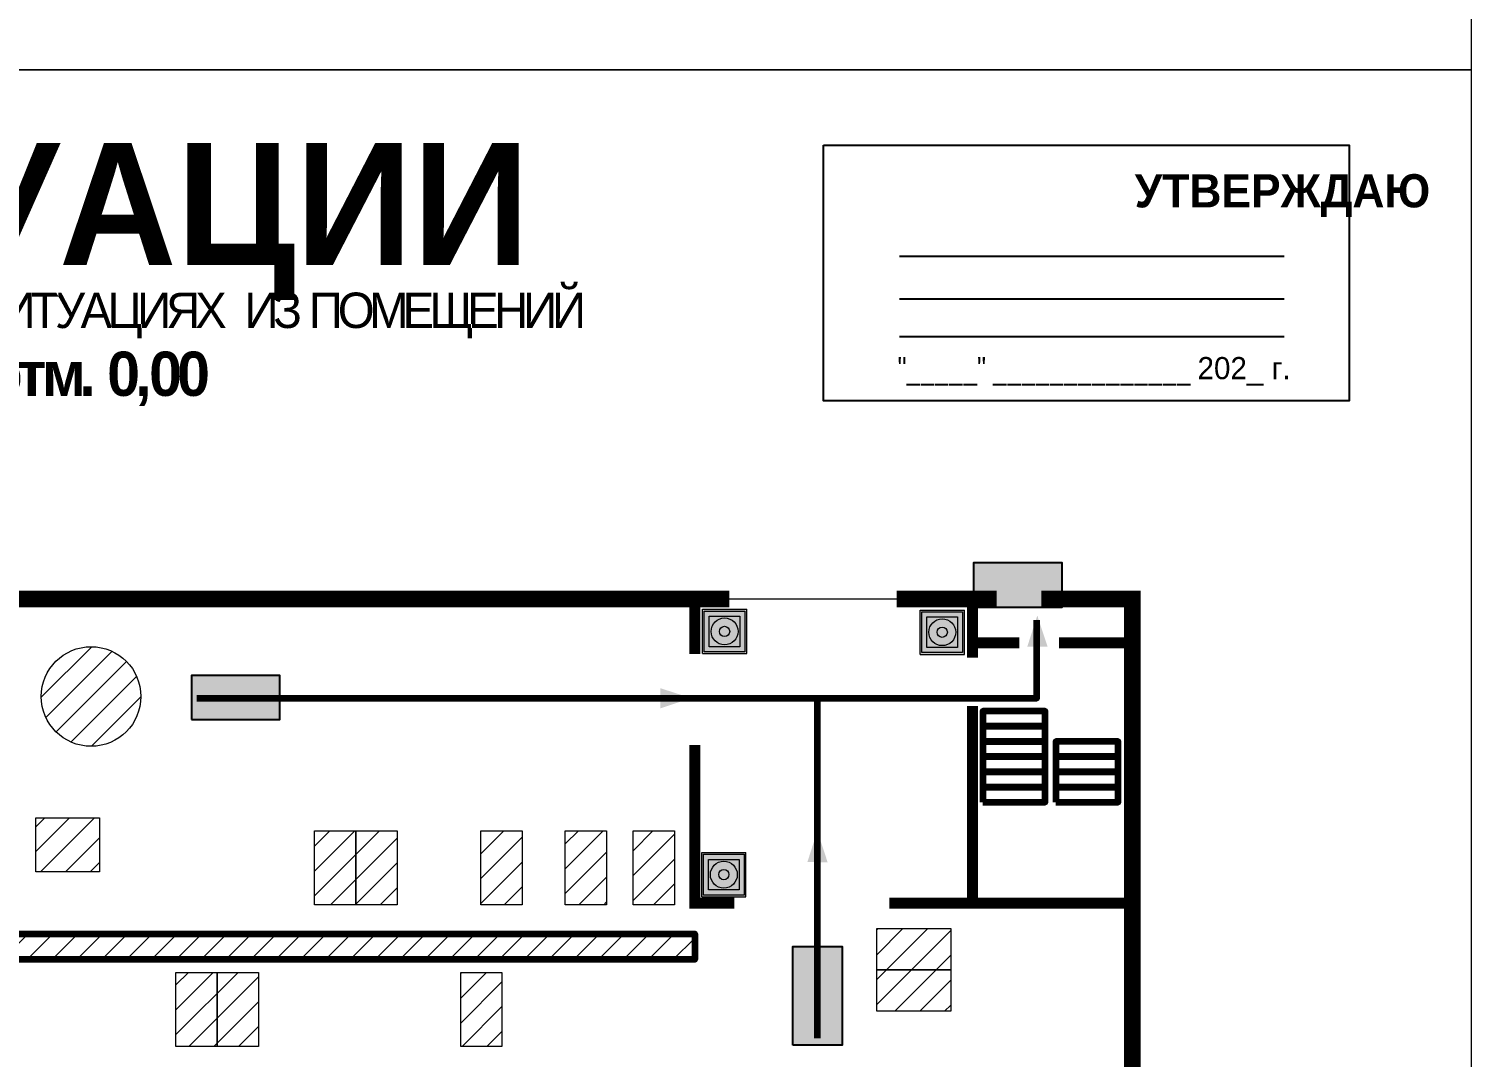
# Model space of a CAD drawing. Header units: millimetres. Extents: x 13810 to 67229, y 12374 to 21950.
# Drawn here: x 18240.9 to 18501.6, y 13971.7 to 14157.5 of the extents above; entities that cross this region are included whole.
import ezdxf

# ---------------------------------------------------------------- set-up
doc = ezdxf.new("R2010")
doc.units = ezdxf.units.MM
doc.layers.add('План_Штампы', color=7, linetype='Continuous')
doc.styles.add('обычный', font='arial.ttf')
pattern_1 = [(45, (-2813.9702, 12354.5162), (-2.24506403, 2.24506403), [])]

# ---------------------------------------------------------------- blocks, each defined once
blk = doc.blocks.new('A$C7B4425F7')
at = {"true_color": 0xffffff}
blk.add_hatch(color=7, dxfattribs=at).paths.add_polyline_path([(0, 0), (-16, 0), (-16, -8), (0, -8)])
h = blk.add_hatch(color=126)
h.paths.add_polyline_path([(-0.2, -0.2), (-15.8, -0.2), (-15.8, -7.8), (-0.2, -7.8)])
h.paths.add_polyline_path([(-11.76, -2.03), (-11.76, -3.66), (-11.17, -3.66, -0.568275), (-11.17, -6.18), (-12.58, -6.18), (-12.58, -2.03)], flags=16)
h.paths.add_polyline_path([(-13.33, -4.12, -0.495768), (-13.59, -6.18), (-15.03, -6.18), (-15.03, -2.03), (-13.59, -2.03, -0.487973)], flags=16)
h.paths.add_polyline_path([(-10.25, -2.03), (-9.48, -2.03), (-9.48, -6.18), (-10.25, -6.18)], flags=16)
h.paths.add_polyline_path([(-13.84, -3.69), (-14.24, -3.69), (-14.24, -3.03), (-13.9, -3.03, -0.692621)], flags=0)
h.paths.add_polyline_path([(-9.15, -2.03), (-8.4, -2.03), (-8.04, -3.07), (-7.68, -2.03), (-6.93, -2.03), (-7.64, -4.1), (-6.93, -6.18), (-7.68, -6.18), (-8.04, -5.14), (-8.4, -6.18), (-9.15, -6.18), (-8.44, -4.1)], flags=16)
h.paths.add_polyline_path([(-11.76, -4.46), (-11.42, -4.46, -0.692621), (-11.36, -5.12), (-11.76, -5.12)], flags=0)
h.paths.add_polyline_path([(-13.9, -5.2), (-14.24, -5.2), (-14.24, -4.55), (-13.84, -4.55, -0.708038)], flags=0)
edge = h.paths.add_edge_path(flags=16)
edge.add_ellipse((-5.51, -4.08), major_axis=(0, 2.05), ratio=0.586184, start_angle=0, end_angle=360)
edge = h.paths.add_edge_path(flags=0)
edge.add_ellipse((-5.51, -4.08), major_axis=(0, 1.14), ratio=0.454828, start_angle=0, end_angle=360)
h.paths.add_polyline_path([(-4.13, -4.96, 0.377264), (-3.48, -4.52, 0.0555), (-3.16, -2.03), (-1.66, -2.03), (-1.66, -4.96), (-0.96, -4.96), (-0.96, -7.01), (-1.75, -7.01), (-1.75, -6.18), (-3.3, -6.18), (-3.3, -7.02), (-4.13, -7.02)], flags=16)
h.paths.add_polyline_path([(-2.73, -2.91), (-2.28, -2.91), (-2.28, -4.96), (-3.05, -4.96, 0.079136)], flags=0)
at = {"color": 126}
blk.add_lwpolyline([(-16, -8), (0, -8), (0, 0), (-16, 0)], close=True, dxfattribs=at)
blk = doc.blocks.new('A$C32E8229D')
at = {"true_color": 0xffffff}
blk.add_hatch(color=7, dxfattribs=at).paths.add_polyline_path([(0, 0), (0, -8), (16, -8), (16, 0)])
h = blk.add_hatch(color=126)
h.paths.add_polyline_path([(0.2, -0.2), (15.8, -0.2), (15.8, -7.8), (0.2, -7.8)])
h.paths.add_polyline_path([(13.49, -2.05), (12.08, -2.05), (11.37, -2.63, 0.162397), (11.29, -2.84), (11.29, -3.63), (10.35, -3.63), (10.35, -4.05), (11.68, -4.05), (11.68, -3.48), (12.26, -4.28), (11.29, -5.1), (11.29, -6.78), (11.85, -6.78), (11.85, -5.44), (12.8, -4.64), (12.8, -5.94), (14.46, -5.94), (14.46, -5.39), (13.45, -5.39), (13.45, -3.97), (12.46, -2.59), (13.15, -2.59), (13.69, -3.34), (14.18, -3)], flags=16)
h.paths.add_polyline_path([(10.74, -1.82, 1), (11.8, -1.82, 1)], flags=16)
h.paths.add_polyline_path([(9.39, -3.59), (5.99, -3.59), (6.56, -3.03), (5.91, -3.03), (5.1, -3.83), (5.91, -4.64), (6.56, -4.64), (5.99, -4.09), (9.39, -4.09)], flags=16)
h.paths.add_polyline_path([(4.29, -1.08), (1.72, -1.08), (1.72, -6.6), (4.29, -6.6)], flags=16)
at = {"color": 126}
blk.add_lwpolyline([(16, -8), (0, -8), (0, 0), (16, 0)], close=True, dxfattribs=at)
blk = doc.blocks.new('A$C54414219')
at = {"true_color": 0xffffff}
h = blk.add_hatch(color=7, dxfattribs=at)
h.paths.add_polyline_path([(2.39, -9.45), (2.39, -18.3), (11.23, -18.3), (11.23, -9.45)], flags=0)
h.paths.add_polyline_path([(10.71, -13.87, -1), (2.92, -13.87, -1)], flags=0)
h.paths.add_polyline_path([(8.3, -13.87, -1), (5.33, -13.87, -1)], flags=0)
h.paths.add_polyline_path([(0.41, -7.47), (0.41, -20.27), (13.21, -20.27), (13.21, -7.47)])
h.paths.add_polyline_path([(0.92, -19.77), (12.71, -19.77), (12.71, -7.98), (0.92, -7.98)], flags=16)
h.paths.add_polyline_path([(11.23, -9.45), (11.23, -18.3), (2.39, -18.3), (2.39, -9.45)], flags=0)
at = {"lineweight": 5}
h = blk.add_hatch(color=242, dxfattribs=at)
h.paths.add_polyline_path([(12.71, -7.98), (0.92, -7.98), (0.92, -19.77), (12.71, -19.77)])
h.paths.add_polyline_path([(11.23, -18.3), (2.39, -18.3), (2.39, -9.45), (11.23, -9.45)], flags=16)
h.paths.add_polyline_path([(10.71, -13.87, -1), (2.92, -13.87, -1)], flags=0)
h.paths.add_polyline_path([(8.3, -13.87, -1), (5.33, -13.87, -1)], flags=0)
at = {"true_color": 0xffffff}
h = blk.add_hatch(color=7, dxfattribs=at)
h.paths.add_polyline_path([(2.39, -9.45), (2.39, -18.3), (11.23, -18.3), (11.23, -9.45)])
h.paths.add_polyline_path([(10.71, -13.87, -1), (2.92, -13.87, -1)], flags=16)
h.paths.add_polyline_path([(8.3, -13.87, -1), (5.33, -13.87, -1)], flags=0)
at = {"lineweight": 5}
h = blk.add_hatch(color=242, dxfattribs=at)
h.paths.add_polyline_path([(2.92, -13.87, 1), (10.71, -13.87, 1)])
h.paths.add_polyline_path([(8.3, -13.87, -1), (5.33, -13.87, -1)], flags=16)
at = {"color": 242, "lineweight": 5}
for p, q in [((0.41, -20.27), (0.41, -7.47)), ((0.41, -7.47), (13.21, -7.47)), ((0.41, -7.47), (13.21, -7.47)), ((13.21, -20.27), (13.21, -7.47)), ((0.41, -20.27), (13.21, -20.27))]:
    blk.add_line(p, q, dxfattribs=at)
for points in [[(0.92, -7.98), (12.71, -7.98), (12.71, -19.77), (0.92, -19.77)], [(2.39, -9.45), (11.23, -9.45), (11.23, -18.3), (2.39, -18.3)]]:
    blk.add_lwpolyline(points, close=True, dxfattribs=at)
for radius in [3.89, 1.49]:
    blk.add_circle((6.81, -13.87), radius, dxfattribs=at)

msp = doc.modelspace()

# ---------------------------------------------------------------- hatches: boundary and pattern name
at = {"lineweight": 0}
h = msp.add_hatch(dxfattribs=at)
h.set_pattern_fill('ANSI31', color=256)
h.set_pattern_definition(pattern_1)
h.paths.add_polyline_path([(18056.74, 13984.96, 1), (18069.54, 13984.96, 1)])
h.paths.add_polyline_path([(18091.66, 13985.2, 1), (18078.85, 13985.2, 1)])
h.paths.add_polyline_path([(18113.38, 13978.4), (18055.35, 13978.4), (18055.35, 13974.04), (18113.38, 13974.04)])
h.paths.add_polyline_path([(18153.78, 13978.4), (18149.52, 13978.4), (18116.27, 13978.4), (18116.27, 13974.04), (18153.78, 13974.04)])
h.paths.add_polyline_path([(18153.78, 13993.94), (18149.52, 13993.94), (18149.52, 13978.4), (18153.78, 13978.4)])
h.paths.add_polyline_path([(18361.26, 13993.94), (18153.78, 13993.94), (18153.78, 13989.3), (18361.26, 13989.3)])
h.paths.add_polyline_path([(18134.86, 13997.9), (18127.4, 13997.9), (18127.4, 13984.52), (18134.86, 13984.52)])
h.paths.add_polyline_path([(18142.33, 13997.9), (18134.86, 13997.9), (18134.86, 13984.52), (18142.33, 13984.52)])
h.paths.add_polyline_path([(18155.91, 14029.66, 1), (18122, 14029.66, 1)])
h.paths.add_polyline_path([(18193.74, 14035.98, 1), (18172.59, 14035.98, 1)])
h.paths.add_polyline_path([(18219.76, 14036.47, 1), (18206.95, 14036.47, 1)])
h.paths.add_polyline_path([(18261.16, 14036.86, 1), (18243.16, 14036.86, 1)])
h.paths.add_polyline_path([(18198.76, 14011.47), (18191.3, 14011.47), (18191.3, 13998.09), (18198.76, 13998.09)])
h.paths.add_polyline_path([(18211.77, 14014.92), (18204.31, 14014.92), (18204.31, 14001.53), (18211.77, 14001.53)])
h.paths.add_polyline_path([(18223.44, 14014.92), (18215.98, 14014.92), (18215.98, 14001.53), (18223.44, 14001.53)])
h.paths.add_polyline_path([(18253.67, 14014.92), (18242.19, 14014.92), (18242.19, 14005.17), (18253.67, 14005.17)])
h.paths.add_polyline_path([(18300.02, 14012.58), (18292.55, 14012.58), (18292.55, 13999.19), (18300.02, 13999.19)])
h.paths.add_polyline_path([(18307.48, 14012.58), (18300.02, 14012.58), (18300.02, 13999.19), (18307.48, 13999.19)])
h.paths.add_polyline_path([(18330.08, 14012.58), (18322.62, 14012.58), (18322.62, 13999.19), (18330.08, 13999.19)])
h.paths.add_polyline_path([(18345.33, 14012.58), (18337.86, 14012.58), (18337.86, 13999.19), (18345.33, 13999.19)])
h.paths.add_polyline_path([(18357.57, 14012.58), (18350.11, 14012.58), (18350.11, 13999.19), (18357.57, 13999.19)])
h = msp.add_hatch(dxfattribs=at)
h.set_pattern_fill('ANSI31', color=256)
h.set_pattern_definition(pattern_1)
h.paths.add_polyline_path([(18069.34, 13927.5), (18024.84, 13927.5), (18024.84, 13915.49), (18069.34, 13915.49)])
h.paths.add_polyline_path([(18069.34, 13905.97), (18024.84, 13905.97), (18024.84, 13893.96), (18069.34, 13893.96)])
h.paths.add_polyline_path([(18194.52, 13929.44), (18113.22, 13929.44), (18113.22, 13917.43), (18194.52, 13917.43)])
h.paths.add_polyline_path([(18194.52, 13904.75), (18132.82, 13904.75), (18132.82, 13892.74), (18194.52, 13892.74)])
h.paths.add_polyline_path([(18170.1, 13960.87), (18160.81, 13960.87), (18160.81, 13948.62), (18170.1, 13948.62)])
h.paths.add_polyline_path([(18274.93, 13986.99), (18267.47, 13986.99), (18267.47, 13973.61), (18274.93, 13973.61)])
h.paths.add_polyline_path([(18282.39, 13986.99), (18274.93, 13986.99), (18274.93, 13973.61), (18282.39, 13973.61)])
h.paths.add_polyline_path([(18326.42, 13986.99), (18318.96, 13986.99), (18318.96, 13973.61), (18326.42, 13973.61)])
h.paths.add_polyline_path([(18368.34, 13960.46), (18343.69, 13960.46), (18343.69, 13952.13), (18368.34, 13952.13)])
h.paths.add_polyline_path([(18400.64, 13958.78, 1), (18379.48, 13958.78, 1)])
h.paths.add_polyline_path([(18407.53, 13987.44), (18394.15, 13987.44), (18394.15, 13979.98), (18407.53, 13979.98)])
h.paths.add_polyline_path([(18407.53, 13994.9), (18394.15, 13994.9), (18394.15, 13987.44), (18407.53, 13987.44)])

# ---------------------------------------------------------------- linework, layer by layer
at = {"color": 126, "lineweight": 0, "true_color": 0x008754}
for points in [[(17901.58, 14545.12), (18501.58, 14545.12), (18501.58, 14150.12), (17901.58, 14150.12)], [(17901.58, 14150.12), (18501.58, 14150.12), (18501.58, 13755.12), (17901.58, 13755.12)]]:
    msp.add_lwpolyline(points, close=True, dxfattribs=at)
msp.add_lwpolyline([(18384.52, 14136.52), (18479.53, 14136.52), (18479.53, 14090.31), (18384.52, 14090.31)], close=True)
for points in [[(18398.27, 14116.47), (18467.8, 14116.47)], [(18398.27, 14108.71), (18467.8, 14108.71)], [(18398.27, 14101.92), (18467.8, 14101.92)]]:
    msp.add_lwpolyline(points)
at = {"lineweight": 0}
for points, const_width in [([(18367.52, 14054.5), (18096.37, 14054.5)], 3), ([(18361.28, 14054.5), (18361.28, 14044.53)], 2), ([(18415.84, 14054.5), (18397.75, 14054.5)], 3), ([(18440.34, 13937.88), (18440.34, 14054.5), (18423.87, 14054.5)], 3), ([(18411.45, 14053.67), (18411.45, 14043.85)], 2), ([(18411.45, 14046.58), (18419.94, 14046.58)], 2), ([(18427.12, 14046.58), (18439.6, 14046.58)], 2), ([(18411.45, 14035.17), (18411.45, 13999.51)], 2), ([(18361.28, 14028.07), (18361.28, 13999.51), (18368.4, 13999.51)], 2), ([(18396.4, 13999.51), (18439.12, 13999.51)], 2)]:
    msp.add_lwpolyline(points, dxfattribs=dict(at, const_width=const_width))
msp.add_lwpolyline([(18367.52, 14054.5), (18397.75, 14054.5)], dxfattribs=at)
at = {"color": 126, "lineweight": 100, "true_color": 0x008754}
for points in [[(18271.27, 14036.54), (18423.09, 14036.54), (18423.09, 14050.63)], [(18383.39, 14036.54), (18383.39, 13975.11)]]:
    msp.add_lwpolyline(points, dxfattribs=at)
at = {"lineweight": 100}
for points in [[(18413.33, 14031.48), (18424.58, 14031.48), (18424.58, 14034.23), (18413.33, 14034.23)], [(18413.33, 14028.74), (18424.58, 14028.74), (18424.58, 14031.48), (18413.33, 14031.48)], [(18413.33, 14025.99), (18424.58, 14025.99), (18424.58, 14028.74), (18413.33, 14028.74)], [(18426.5, 14025.99), (18437.76, 14025.99), (18437.76, 14028.74), (18426.5, 14028.74)], [(18413.33, 14023.24), (18424.58, 14023.24), (18424.58, 14025.99), (18413.33, 14025.99)], [(18426.5, 14023.24), (18437.76, 14023.24), (18437.76, 14025.99), (18426.5, 14025.99)], [(18413.33, 14020.49), (18424.58, 14020.49), (18424.58, 14023.24), (18413.33, 14023.24)], [(18426.5, 14020.49), (18437.76, 14020.49), (18437.76, 14023.24), (18426.5, 14023.24)], [(18413.33, 14017.75), (18424.58, 14017.75), (18424.58, 14020.49), (18413.33, 14020.49)], [(18426.5, 14017.75), (18437.76, 14017.75), (18437.76, 14020.49), (18426.5, 14020.49)], [(18153.78, 13993.94), (18361.26, 13993.94), (18361.26, 13989.3), (18153.78, 13989.3)]]:
    msp.add_lwpolyline(points, close=True, dxfattribs=at)
at = {"lineweight": 0}
for points in [[(18242.19, 14014.92), (18253.67, 14014.92), (18253.67, 14005.17), (18242.19, 14005.17)], [(18292.55, 14012.58), (18300.02, 14012.58), (18300.02, 13999.19), (18292.55, 13999.19)], [(18300.02, 14012.58), (18307.48, 14012.58), (18307.48, 13999.19), (18300.02, 13999.19)], [(18322.62, 14012.58), (18330.08, 14012.58), (18330.08, 13999.19), (18322.62, 13999.19)], [(18337.86, 14012.58), (18345.33, 14012.58), (18345.33, 13999.19), (18337.86, 13999.19)], [(18350.11, 14012.58), (18357.57, 14012.58), (18357.57, 13999.19), (18350.11, 13999.19)], [(18407.53, 13994.9), (18407.53, 13987.44), (18394.15, 13987.44), (18394.15, 13994.9)], [(18267.47, 13986.99), (18274.93, 13986.99), (18274.93, 13973.61), (18267.47, 13973.61)], [(18274.93, 13986.99), (18282.39, 13986.99), (18282.39, 13973.61), (18274.93, 13973.61)], [(18318.96, 13986.99), (18326.42, 13986.99), (18326.42, 13973.61), (18318.96, 13973.61)], [(18407.53, 13987.44), (18407.53, 13979.98), (18394.15, 13979.98), (18394.15, 13987.44)]]:
    msp.add_lwpolyline(points, close=True, dxfattribs=at)
msp.add_circle((18252.16, 14036.86), 9, dxfattribs=at)
at = {"layer": 'План_Штампы', "color": 126, "true_color": 0x008754}
for points in [[(18425.03, 14045.86), (18421.36, 14045.87), (18423.17, 14051.49)], [(18355.01, 14034.71), (18355.01, 14038.37), (18360.63, 14036.56)], [(18385.27, 14006.91), (18381.61, 14006.92), (18383.42, 14012.54)]]:
    msp.add_solid(points, dxfattribs=at)

# ---------------------------------------------------------------- block references
at = {"xscale": 0.625, "yscale": 0.625, "zscale": 0.625}
for p in [(18362.39, 14057.29), (18401.73, 14057.15), (18362.26, 14013.33)]:
    msp.add_blockref('A$C54414219', p, dxfattribs=at)
at = {"layer": 'План_Штампы'}
msp.add_blockref('A$C7B4425F7', (18427.66, 14061.03), dxfattribs=at)
at = {"layer": 'План_Штампы', "color": 126, "true_color": 0x008754, "xscale": -1}
msp.add_blockref('A$C32E8229D', (18286.28, 14040.68), dxfattribs=at)
at = {"layer": 'План_Штампы', "color": 126, "true_color": 0x008754, "xscale": 1.113761976465601, "yscale": 1.113761976465601, "zscale": 1.113761976465601, "rotation": 269.9978653237144}
msp.add_blockref('A$C32E8229D', (18387.88, 13991.65), dxfattribs=at)

# ---------------------------------------------------------------- texts
at = {"lineweight": 0, "style": 'обычный'}
for s, insert, char_height, width, attachment_point in [('{\\fProxima Nova Rg|b1|i0|c204|p2;ПЛАН ЭВАКУАЦИИ}', (18054.23, 14136.88), 22, 493.8901, 1), ('\\pi-18,l18,t18;{\\fProxima Nova Rg|b1|i0|c204|p2;УТВЕРЖДАЮ\\H1.1997x; }', (18467.47, 14127.4), 6, 126.6484, 5), ('{\\fArial Narrow|b0|i0|c204|p34;"_____" ______________ \\fProxima Nova Rg|b0|i0|c204|p2;202_ г. }', (18433.43, 14095.64), 4, 78.6503, 5)]:
    msp.add_mtext(s, dxfattribs=dict(at, insert=insert, char_height=char_height, width=width, attachment_point=attachment_point))
at = {"color": 0, "lineweight": 0, "insert": (18203.22, 14110.04), "char_height": 8, "width": 449.2158, "attachment_point": 5, "style": 'обычный'}
msp.add_mtext('{\\fArial Black|b1|i0|c204|p34;\\H2x;\\T0.85;  \\fArial Narrow|b0|i0|c204|p34;\\H0.8x;\\W0.9;\\P\\fProxima Nova Rg|b0|i0|c204|p2;\\H0.5x;\\W1;\\C256;ПРИ ПОЖАРЕ  ИЛИ ДРУГИХ ЧРЕЗВЫЧАЙНЫХ СИТУАЦИЯХ  ИЗ ПОМЕЩЕНИЙ \\fProxima Nova Rg|b1|i0|c204|p2;\\H1.25x;\\PЗДАНИЯ  УССНР ЦЭН отм. 0,00}', dxfattribs=at)

doc.saveas('drawing.dxf')
